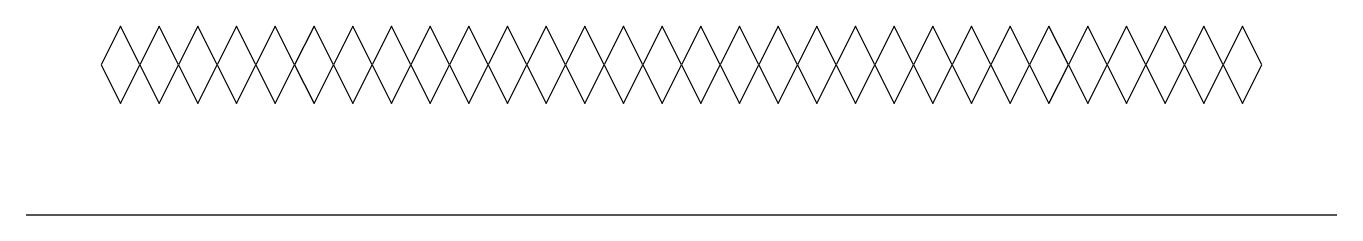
# Model space of a CAD drawing. Extents: x 18 to 280, y 86 to 124.
import ezdxf

# ---------------------------------------------------------------- set-up
doc = ezdxf.new("R2010")
doc.units = 0
doc.layers.add('View041', color=7, linetype='CONTINUOUS')

msp = doc.modelspace()

# ---------------------------------------------------------------- linework, layer by layer
at = {"layer": 'View041'}
for p, q in [((36.3667, 123.867), (32.5, 116.133)), ((40.2333, 116.133), (36.3667, 123.867)), ((44.1, 123.867), (40.2333, 116.133)), ((47.9667, 116.133), (44.1, 123.867)), ((51.8333, 123.867), (47.9667, 116.133)), ((55.7, 116.133), (51.8333, 123.867)), ((59.5667, 123.867), (55.7, 116.133)), ((63.4333, 116.133), (59.5667, 123.867)), ((67.3, 123.867), (63.4333, 116.133)), ((71.1667, 116.133), (67.3, 123.867)), ((75.0333, 123.867), (71.1667, 116.133)), ((78.9, 116.133), (75.0333, 123.867)), ((82.7667, 123.867), (78.9, 116.133)), ((86.6333, 116.133), (82.7667, 123.867)), ((90.5, 123.867), (86.6333, 116.133)), ((94.3667, 116.133), (90.5, 123.867)), ((98.2333, 123.867), (94.3667, 116.133)), ((102.1, 116.133), (98.2333, 123.867)), ((105.967, 123.867), (102.1, 116.133)), ((109.833, 116.133), (105.967, 123.867)), ((113.7, 123.867), (109.833, 116.133)), ((117.567, 116.133), (113.7, 123.867)), ((121.433, 123.867), (117.567, 116.133)), ((125.3, 116.133), (121.433, 123.867)), ((129.167, 123.867), (125.3, 116.133)), ((133.033, 116.133), (129.167, 123.867)), ((136.9, 123.867), (133.033, 116.133)), ((140.767, 116.133), (136.9, 123.867)), ((144.633, 123.867), (140.767, 116.133)), ((148.5, 116.133), (144.633, 123.867)), ((152.367, 123.867), (148.5, 116.133)), ((156.233, 116.133), (152.367, 123.867)), ((160.1, 123.867), (156.233, 116.133)), ((163.967, 116.133), (160.1, 123.867)), ((167.833, 123.867), (163.967, 116.133)), ((171.7, 116.133), (167.833, 123.867)), ((175.567, 123.867), (171.7, 116.133)), ((179.433, 116.133), (175.567, 123.867)), ((183.3, 123.867), (179.433, 116.133)), ((187.167, 116.133), (183.3, 123.867)), ((191.033, 123.867), (187.167, 116.133)), ((194.9, 116.133), (191.033, 123.867)), ((198.767, 123.867), (194.9, 116.133)), ((202.633, 116.133), (198.767, 123.867)), ((206.5, 123.867), (202.633, 116.133)), ((210.367, 116.133), (206.5, 123.867)), ((214.233, 123.867), (210.367, 116.133)), ((218.1, 116.133), (214.233, 123.867)), ((221.967, 123.867), (218.1, 116.133)), ((225.833, 116.133), (221.967, 123.867)), ((229.7, 123.867), (225.833, 116.133)), ((233.567, 116.133), (229.7, 123.867)), ((237.433, 123.867), (233.567, 116.133)), ((241.3, 116.133), (237.433, 123.867)), ((245.167, 123.867), (241.3, 116.133)), ((249.033, 116.133), (245.167, 123.867)), ((252.9, 123.867), (249.033, 116.133)), ((256.767, 116.133), (252.9, 123.867)), ((260.633, 123.867), (256.767, 116.133)), ((264.5, 116.133), (260.633, 123.867)), ((32.5, 116.133), (36.3667, 108.4)), ((36.3667, 108.4), (40.2333, 116.133)), ((40.2333, 116.133), (44.1, 108.4)), ((44.1, 108.4), (47.9667, 116.133)), ((47.9667, 116.133), (51.8333, 108.4)), ((51.8333, 108.4), (55.7, 116.133)), ((55.7, 116.133), (59.5667, 108.4)), ((59.5667, 108.4), (63.4333, 116.133)), ((63.4333, 116.133), (67.3, 108.4)), ((67.3, 108.4), (71.1667, 116.133)), ((71.1667, 116.133), (75.0333, 108.4)), ((75.0333, 108.4), (78.9, 116.133)), ((78.9, 116.133), (82.7667, 108.4)), ((82.7667, 108.4), (86.6333, 116.133)), ((86.6333, 116.133), (90.5, 108.4)), ((90.5, 108.4), (94.3667, 116.133)), ((94.3667, 116.133), (98.2333, 108.4)), ((98.2333, 108.4), (102.1, 116.133)), ((102.1, 116.133), (105.967, 108.4)), ((105.967, 108.4), (109.833, 116.133)), ((109.833, 116.133), (113.7, 108.4)), ((113.7, 108.4), (117.567, 116.133)), ((117.567, 116.133), (121.433, 108.4)), ((121.433, 108.4), (125.3, 116.133)), ((125.3, 116.133), (129.167, 108.4)), ((129.167, 108.4), (133.033, 116.133)), ((133.033, 116.133), (136.9, 108.4)), ((136.9, 108.4), (140.767, 116.133)), ((140.767, 116.133), (144.633, 108.4)), ((144.633, 108.4), (148.5, 116.133)), ((148.5, 116.133), (152.367, 108.4)), ((152.367, 108.4), (156.233, 116.133)), ((156.233, 116.133), (160.1, 108.4)), ((160.1, 108.4), (163.967, 116.133)), ((163.967, 116.133), (167.833, 108.4)), ((167.833, 108.4), (171.7, 116.133)), ((171.7, 116.133), (175.567, 108.4)), ((175.567, 108.4), (179.433, 116.133)), ((179.433, 116.133), (183.3, 108.4)), ((183.3, 108.4), (187.167, 116.133)), ((187.167, 116.133), (191.033, 108.4)), ((191.033, 108.4), (194.9, 116.133)), ((194.9, 116.133), (198.767, 108.4)), ((198.767, 108.4), (202.633, 116.133)), ((202.633, 116.133), (206.5, 108.4)), ((206.5, 108.4), (210.367, 116.133)), ((210.367, 116.133), (214.233, 108.4)), ((214.233, 108.4), (218.1, 116.133)), ((218.1, 116.133), (221.967, 108.4)), ((221.967, 108.4), (225.833, 116.133)), ((225.833, 116.133), (229.7, 108.4)), ((229.7, 108.4), (233.567, 116.133)), ((233.567, 116.133), (237.433, 108.4)), ((237.433, 108.4), (241.3, 116.133)), ((241.3, 116.133), (245.167, 108.4)), ((245.167, 108.4), (249.033, 116.133)), ((249.033, 116.133), (252.9, 108.4)), ((252.9, 108.4), (256.767, 116.133)), ((256.767, 116.133), (260.633, 108.4)), ((260.633, 108.4), (264.5, 116.133)), ((17.5, 86.1333), (279.5, 86.1333))]:
    msp.add_line(p, q, dxfattribs=at)

doc.saveas('drawing.dxf')
